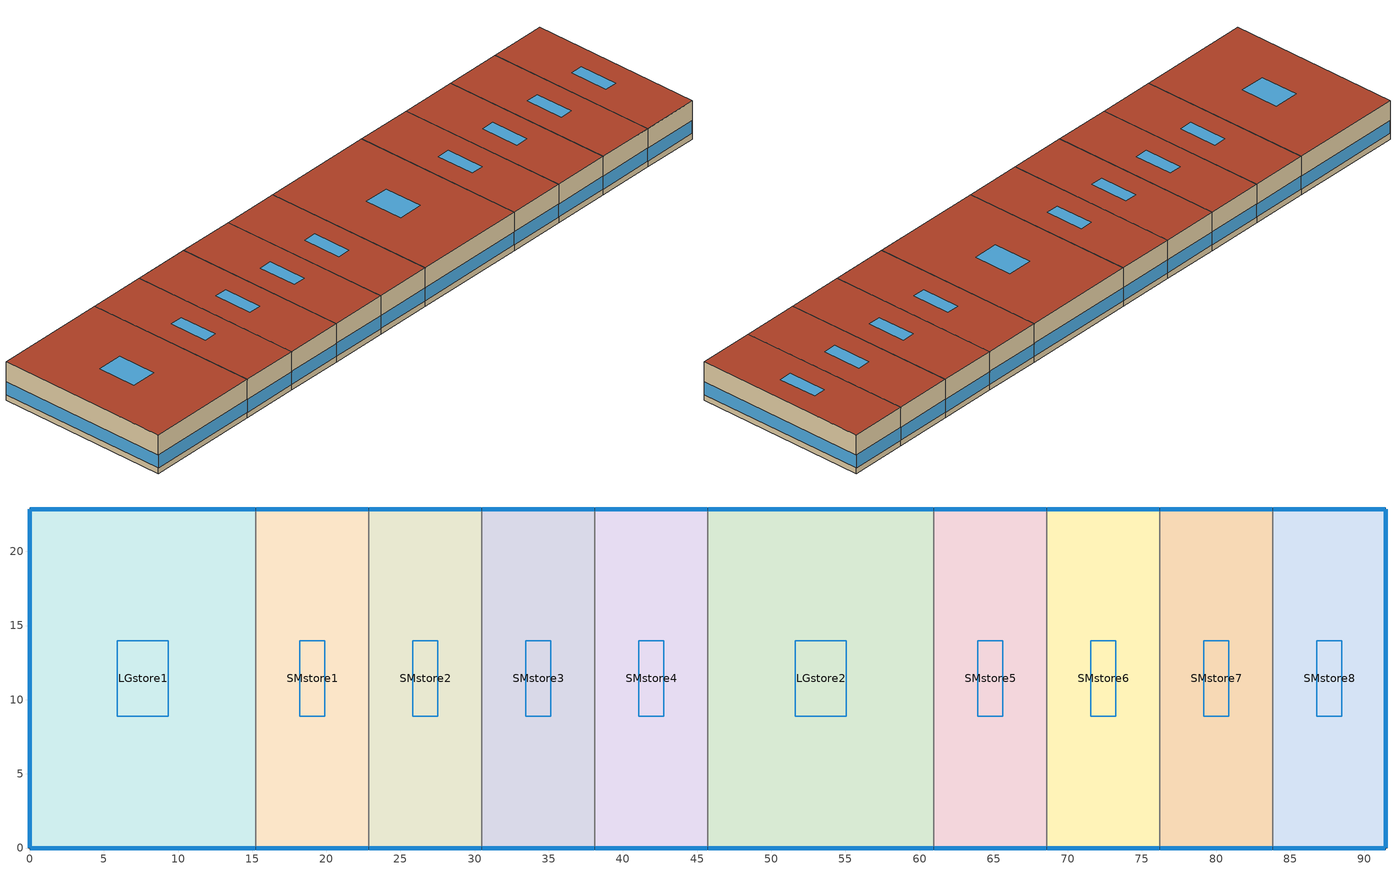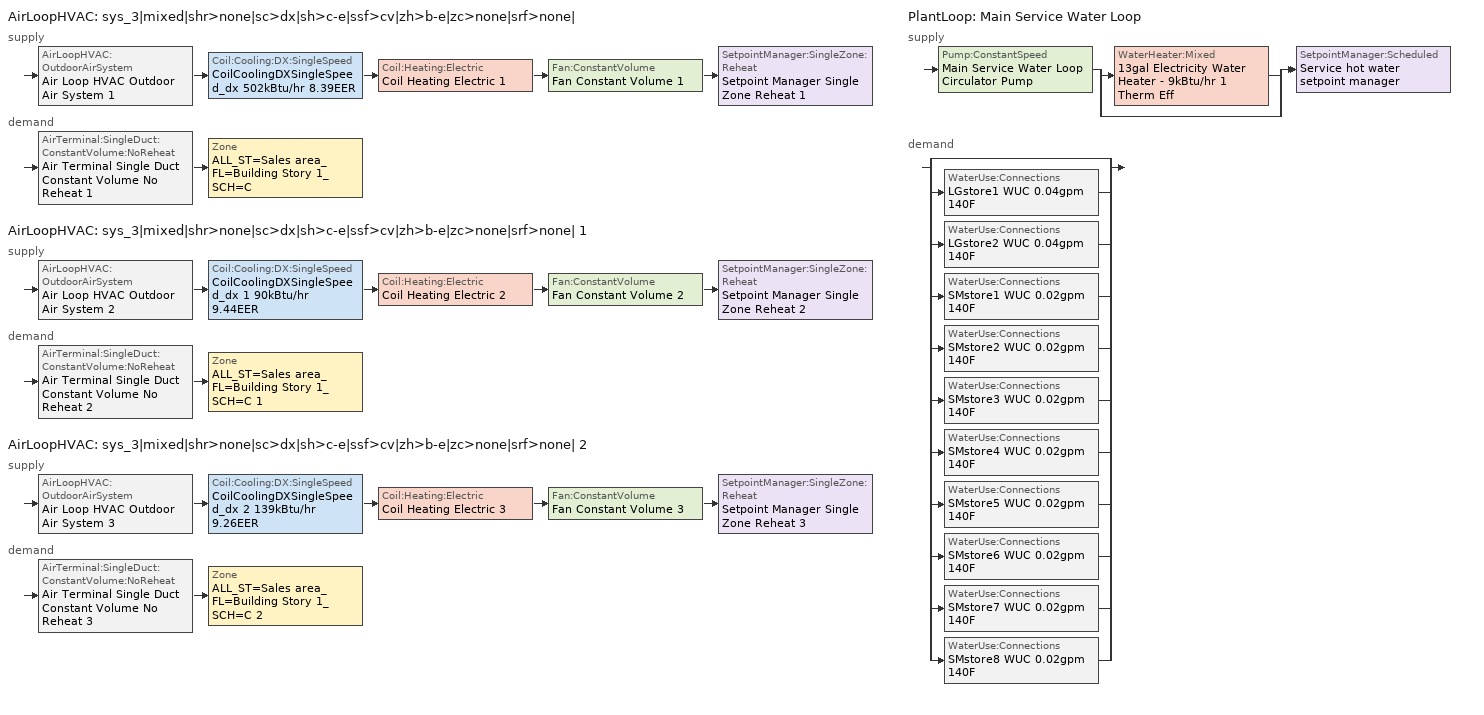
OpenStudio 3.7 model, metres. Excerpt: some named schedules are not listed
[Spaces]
SMstore2
 floor foundation (BTAP-Grnd-Floor-Mass:U-0.757_std): 30.48,22.86 30.48,0 22.86,0 22.86,22.86 z0
 wall outside: 22.86,0 30.48,0 / 30.48,22.86 22.86,22.86 z0:5.18
 wall to SMstore3: 30.48,0 30.48,22.86 z0:5.18
 wall to SMstore1: 22.86,22.86 22.86,0 z0:5.18
 window (BTAP-Ext-FixedWindow:U=0.220 SHGC=0.600): 22.89,0 30.45,0 / 30.45,22.86 22.89,22.86 z0.76:2.5
 roof outside: 30.48,0 30.48,22.86 22.86,22.86 22.86,0 z5.18
 skylight (BTAP-Ext-Skylights:U=0.220 SHGC=0.600): 27.52,8.87 27.52,13.99 25.82,13.99 25.82,8.87 z5.18
SMstore7
 floor foundation (BTAP-Grnd-Floor-Mass:U-0.757_std): 83.82,22.86 83.82,0 76.2,0 76.2,22.86 z0
 wall outside: 76.2,0 83.82,0 / 83.82,22.86 76.2,22.86 z0:5.18
 wall to SMstore6: 76.2,22.86 76.2,0 z0:5.18
 wall to SMstore8: 83.82,0 83.82,22.86 z0:5.18
 window (BTAP-Ext-FixedWindow:U=0.220 SHGC=0.600): 76.23,0 83.79,0 / 83.79,22.86 76.23,22.86 z0.76:2.5
 roof outside: 83.82,0 83.82,22.86 76.2,22.86 76.2,0 z5.18
 skylight (BTAP-Ext-Skylights:U=0.220 SHGC=0.600): 80.86,8.87 80.86,13.99 79.16,13.99 79.16,8.87 z5.18
SMstore3
 floor foundation (BTAP-Grnd-Floor-Mass:U-0.757_std): 38.1,22.86 38.1,0 30.48,0 30.48,22.86 z0
 wall outside: 30.48,0 38.1,0 / 38.1,22.86 30.48,22.86 z0:5.18
 wall to SMstore4: 38.1,0 38.1,22.86 z0:5.18
 window (BTAP-Ext-FixedWindow:U=0.220 SHGC=0.600): 30.51,0 38.07,0 / 38.07,22.86 30.51,22.86 z0.76:2.5
 roof outside: 38.1,0 38.1,22.86 30.48,22.86 30.48,0 z5.18
 skylight (BTAP-Ext-Skylights:U=0.220 SHGC=0.600): 35.14,8.87 35.14,13.99 33.44,13.99 33.44,8.87 z5.18
SMstore1
 floor foundation (BTAP-Grnd-Floor-Mass:U-0.757_std): 22.86,22.86 22.86,0 15.24,0 15.24,22.86 z0
 wall outside: 15.24,0 22.86,0 / 22.86,22.86 15.24,22.86 z0:5.18
 wall to LGstore1: 15.24,22.86 15.24,0 z0:5.18
 window (BTAP-Ext-FixedWindow:U=0.220 SHGC=0.600): 15.27,0 22.83,0 / 22.83,22.86 15.27,22.86 z0.76:2.5
 roof outside: 22.86,0 22.86,22.86 15.24,22.86 15.24,0 z5.18
 skylight (BTAP-Ext-Skylights:U=0.220 SHGC=0.600): 19.9,8.87 19.9,13.99 18.2,13.99 18.2,8.87 z5.18
LGstore2
 floor foundation (BTAP-Grnd-Floor-Mass:U-0.757_std): 60.96,22.86 60.96,0 45.72,0 45.72,22.86 z0
 wall outside: 45.72,0 60.96,0 / 60.96,22.86 45.72,22.86 z0:5.18
 wall to SMstore5: 60.96,0 60.96,22.86 z0:5.18
 wall to SMstore4: 45.72,22.86 45.72,0 z0:5.18
 window (BTAP-Ext-FixedWindow:U=0.220 SHGC=0.600): 45.75,0 60.93,0 / 60.93,22.86 45.75,22.86 z0.76:2.49
 roof outside: 60.96,0 60.96,22.86 45.72,22.86 45.72,0 z5.18
 skylight (BTAP-Ext-Skylights:U=0.220 SHGC=0.600): 55.04,8.87 55.04,13.99 51.64,13.99 51.64,8.87 z5.18
SMstore8
 floor foundation (BTAP-Grnd-Floor-Mass:U-0.757_std): 91.44,22.86 91.44,0 83.82,0 83.82,22.86 z0
 wall outside: 83.82,0 91.44,0 91.44,22.86 83.82,22.86 z0:5.18
 window (BTAP-Ext-FixedWindow:U=0.220 SHGC=0.600): 83.85,0 91.41,0 / 91.41,22.86 83.85,22.86 z0.76:2.5; 91.44,0.03 91.44,22.83 z0.76:2.49
 roof outside: 91.44,0 91.44,22.86 83.82,22.86 83.82,0 z5.18
 skylight (BTAP-Ext-Skylights:U=0.220 SHGC=0.600): 88.48,8.87 88.48,13.99 86.78,13.99 86.78,8.87 z5.18
SMstore5
 floor foundation (BTAP-Grnd-Floor-Mass:U-0.757_std): 68.58,22.86 68.58,0 60.96,0 60.96,22.86 z0
 wall outside: 60.96,0 68.58,0 / 68.58,22.86 60.96,22.86 z0:5.18
 wall to SMstore6: 68.58,0 68.58,22.86 z0:5.18
 window (BTAP-Ext-FixedWindow:U=0.220 SHGC=0.600): 60.99,0 68.55,0 / 68.55,22.86 60.99,22.86 z0.76:2.5
 roof outside: 68.58,0 68.58,22.86 60.96,22.86 60.96,0 z5.18
 skylight (BTAP-Ext-Skylights:U=0.220 SHGC=0.600): 65.62,8.87 65.62,13.99 63.92,13.99 63.92,8.87 z5.18
SMstore4
 floor foundation (BTAP-Grnd-Floor-Mass:U-0.757_std): 45.72,22.86 45.72,0 38.1,0 38.1,22.86 z0
 wall outside: 38.1,0 45.72,0 / 45.72,22.86 38.1,22.86 z0:5.18
 window (BTAP-Ext-FixedWindow:U=0.220 SHGC=0.600): 38.13,0 45.69,0 / 45.69,22.86 38.13,22.86 z0.76:2.5
 roof outside: 45.72,0 45.72,22.86 38.1,22.86 38.1,0 z5.18
 skylight (BTAP-Ext-Skylights:U=0.220 SHGC=0.600): 42.76,8.87 42.76,13.99 41.06,13.99 41.06,8.87 z5.18
SMstore6
 floor foundation (BTAP-Grnd-Floor-Mass:U-0.757_std): 76.2,22.86 76.2,0 68.58,0 68.58,22.86 z0
 wall outside: 68.58,0 76.2,0 / 76.2,22.86 68.58,22.86 z0:5.18
 window (BTAP-Ext-FixedWindow:U=0.220 SHGC=0.600): 68.61,0 76.17,0 / 76.17,22.86 68.61,22.86 z0.76:2.5
 roof outside: 76.2,0 76.2,22.86 68.58,22.86 68.58,0 z5.18
 skylight (BTAP-Ext-Skylights:U=0.220 SHGC=0.600): 73.24,8.87 73.24,13.99 71.54,13.99 71.54,8.87 z5.18
LGstore1
 floor foundation (BTAP-Grnd-Floor-Mass:U-0.757_std): 15.24,22.86 15.24,0 0,0 0,22.86 z0
 wall outside: 15.24,22.86 0,22.86 0,0 15.24,0 z0:5.18
 window (BTAP-Ext-FixedWindow:U=0.220 SHGC=0.600): 0.03,0 15.21,0 / 0,22.83 0,0.03 / 15.21,22.86 0.03,22.86 z0.76:2.49
 roof outside: 15.24,0 15.24,22.86 0,22.86 0,0 z5.18
 skylight (BTAP-Ext-Skylights:U=0.220 SHGC=0.600): 9.32,8.87 9.32,13.99 5.92,13.99 5.92,8.87 z5.18
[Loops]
AirLoopHVAC 'sys_3|mixed|shr>none|sc>dx|sh>c-e|ssf>cv|zh>b-e|zc>none|srf>none|'
 supply: AirLoopHVAC:OutdoorAirSystem 'Air Loop HVAC Outdoor Air System 1' > Coil:Cooling:DX:SingleSpeed 'CoilCoolingDXSingleSpeed_dx 502kBtu/hr 8.39EER' > Coil:Heating:Electric 'Coil Heating Electric 1' > Fan:ConstantVolume 'Fan Constant Volume 1' > SetpointManager:SingleZone:Reheat 'Setpoint Manager Single Zone Reheat 1'
 demand: AirTerminal:SingleDuct:ConstantVolume:NoReheat 'Air Terminal Single Duct Constant Volume No Reheat 1' > Zone 'ALL_ST=Sales area_FL=Building Story 1_SCH=C'
AirLoopHVAC 'sys_3|mixed|shr>none|sc>dx|sh>c-e|ssf>cv|zh>b-e|zc>none|srf>none| 1'
 supply: AirLoopHVAC:OutdoorAirSystem 'Air Loop HVAC Outdoor Air System 2' > Coil:Cooling:DX:SingleSpeed 'CoilCoolingDXSingleSpeed_dx 1 90kBtu/hr 9.44EER' > Coil:Heating:Electric 'Coil Heating Electric 2' > Fan:ConstantVolume 'Fan Constant Volume 2' > SetpointManager:SingleZone:Reheat 'Setpoint Manager Single Zone Reheat 2'
 demand: AirTerminal:SingleDuct:ConstantVolume:NoReheat 'Air Terminal Single Duct Constant Volume No Reheat 2' > Zone 'ALL_ST=Sales area_FL=Building Story 1_SCH=C 1'
AirLoopHVAC 'sys_3|mixed|shr>none|sc>dx|sh>c-e|ssf>cv|zh>b-e|zc>none|srf>none| 2'
 supply: AirLoopHVAC:OutdoorAirSystem 'Air Loop HVAC Outdoor Air System 3' > Coil:Cooling:DX:SingleSpeed 'CoilCoolingDXSingleSpeed_dx 2 139kBtu/hr 9.26EER' > Coil:Heating:Electric 'Coil Heating Electric 3' > Fan:ConstantVolume 'Fan Constant Volume 3' > SetpointManager:SingleZone:Reheat 'Setpoint Manager Single Zone Reheat 3'
 demand: AirTerminal:SingleDuct:ConstantVolume:NoReheat 'Air Terminal Single Duct Constant Volume No Reheat 3' > Zone 'ALL_ST=Sales area_FL=Building Story 1_SCH=C 2'
PlantLoop 'Main Service Water Loop'
 supply: Pump:ConstantSpeed 'Main Service Water Loop Circulator Pump' > split
  | WaterHeater:Mixed '13gal Electricity Water Heater - 9kBtu/hr 1 Therm Eff'
  | bypass
  join > SetpointManager:Scheduled 'Service hot water setpoint manager'
 demand: split
  | bypass
  | WaterUse:Connections 'LGstore1 WUC 0.04gpm 140F'
  | WaterUse:Connections 'LGstore2 WUC 0.04gpm 140F'
  | WaterUse:Connections 'SMstore1 WUC 0.02gpm 140F'
  | WaterUse:Connections 'SMstore2 WUC 0.02gpm 140F'
  | WaterUse:Connections 'SMstore3 WUC 0.02gpm 140F'
  | WaterUse:Connections 'SMstore4 WUC 0.02gpm 140F'
  | WaterUse:Connections 'SMstore5 WUC 0.02gpm 140F'
  | WaterUse:Connections 'SMstore6 WUC 0.02gpm 140F'
  | WaterUse:Connections 'SMstore7 WUC 0.02gpm 140F'
  | WaterUse:Connections 'SMstore8 WUC 0.02gpm 140F'
[ClimateZones]
Climate Zone Institution Name 1=ASHRAE; Climate Zone Document Name 1=ANSI/ASHRAE Standard 169; Climate Zone Document Year 1=2006; Climate Zone Value 1=7
[Building]
RetailStripmall: Default Construction Set=BTAP-Mass at hdd = 5000.0; Standards Number of Stories=1; Standards Number of Above Ground Stories=1; Standards Template=NECB2015; Standards Building Type=RetailStripmall
[Site]
Calgary Intl AP_AB_CAN: Latitude {deg}=51.11; Longitude {deg}=-114.02; Time Zone {hr}=-7; Elevation {m}=1084.1
[Site:WaterMainsTemperature]
Calculation Method=Correlation; Annual Average Outdoor Air Temperature {C}=4.69167; Maximum Difference In Monthly Average Outdoor Air Temperatures {deltaC}=24.6
[Site:GroundTemperature:BuildingSurface]
19.527, 19.502, 19.536, 19.598, 20.002, 21.64, 22.225, 22.375, 21.449, 20.121, 19.802, 19.633
[SizingPeriod:DesignDay] Barometric Pressure {Pa}=88961; Rain Indicator=No; Snow Indicator=No; Day of Month=21; Daylight Saving Time Indicator=No; Humidity Condition Type=Wetbulb; Dry-Bulb Temperature Range Modifier Type=DefaultMultipliers
Name | Maximum Dry-Bulb Temperature {C} | Daily Dry-Bulb Temperature Range {deltaC} | Wind Speed {m/s} | Wind Direction {deg} | Month | Day Type | Wetbulb or DewPoint at Maximum Dry-Bulb {C} | Solar Model Indicator | ASHRAE Clear Sky Optical Depth for Beam Irradiance | ASHRAE Clear Sky Optical Depth for Diffuse Irradiance | Sky Clearness
Calgary Intl AP Ann Clg .4% Condns DB=>MWB | 28.8 | 12.3 | 4.5 | 160 | 7 | SummerDesignDay | 16 | ASHRAETau | 0.34 | 2.419
Calgary Intl AP Ann Clg .4% Condns WB=>MDB | 25.5 | 12.3 | 4.5 | 160 | 7 | SummerDesignDay | 17.8 | ASHRAETau | 0.34 | 2.419
Calgary Intl AP Ann Htg 99.6% Condns DB | -27.7 | 0 | 2.7 | 200 | 1 | WinterDesignDay | -27.7 | ASHRAEClearSky |  |  | 0
[Site:GroundTemperature:Shallow]
-1.6, -5.4, -6.4, -5.5, -0.4, 5.3, 10.8, 14.7, 15.8, 14, 9.5, 4
[Site:GroundTemperature:Deep]
4, 1.3, -0.4, -0.9, 0.1, 2.3, 5.2, 8, 9.9, 10.3, 9.2, 7
[Site:GroundTemperature:FCfactorMethod]
January Ground Temperature {C}=5.5; February Ground Temperature {C}=-2; March Ground Temperature {C}=-7.6; April Ground Temperature {C}=-6.3; May Ground Temperature {C}=-6.6; June Ground Temperature {C}=-0.3; July Ground Temperature {C}=4.9; August Ground Temperature {C}=10.2; September Ground Temperature {C}=13.8; October Ground Temperature {C}=17; November Ground Temperature {C}=16.6; December Ground Temperature {C}=11.1
[Material:NoMass] Roughness=Smooth; Thermal Absorptance=0.9; Solar Absorptance=0.7
Name | Thermal Resistance {m2-K/W} | Visible Absorptance
Typical Carpet Pad; Typical Carpet Pad 1 | 0.21648 | 0.8
Typical Insulation 1 | 5.91238 | 0.7
Typical Insulation 2 | 4.49096 | 0.7
Typical Insulation 3 | 6.17282 | 0.7
Typical Carpet Pad 2 | 1.25503 | 0.8
Typical Carpet Pad 3; Typical Carpet Pad 4 | 3.45515 | 0.8
Typical Insulation 4 | 0.454528 | 0.7
Typical Insulation 5 | 0.454545 | 0.7
[Material]
Name | Roughness | Thickness {m} | Conductivity {W/m-K} | Density {kg/m3} | Specific Heat {J/kg-K} | Thermal Absorptance | Solar Absorptance | Visible Absorptance
G05 25mm wood | MediumSmooth | 0.0254 | 0.15 | 608 | 1630 | 0.9 | 0.5 | 0.5
100mm Normalweight concrete floor 1 | MediumSmooth | 0.1016 | 2.31 | 2322 | 832
G01 13mm gypsum board 1 | Smooth | 0.0127 | 0.16 | 800 | 1090 | 0.9 | 0.7 | 0.5
4 in. Normalweight Concrete Floor 1 | MediumRough | 0.1016 | 2.31 | 2322 | 832 | 0.9 | 0.7 | 0.7
1IN Stucco 1 | Smooth | 0.0253 | 0.6918 | 1858 | 837 | 0.9 | 0.7 | 0.92
8IN CONCRETE HW RefBldg 1 | Rough | 0.2032 | 1.311 | 2240 | 836.8 | 0.9 | 0.7 | 0.7
1/2IN Gypsum 1 | Smooth | 0.0127 | 0.16 | 784.9 | 830 | 0.9 | 0.4 | 0.4
Metal Roof Surface 1; F08 Metal surface 1 | Smooth | 0.0008 | 45.28 | 7824 | 500 | 0.9 | 0.7 | 0.7
6 in. Normalweight Concrete Floor 1; 6 in. Normalweight Concrete Floor 2; 6 in. Normalweight Concrete Floor 3 | MediumRough | 0.1524 | 2.31 | 2322 | 832 | 0.9 | 0.7 | 0.7
Expanded Polystyrene | MediumSmooth | 0.0363959 | 0.029 | 29 | 1210
[Construction]
BTAP-Int-Partition; BTAP-Int-Door: G05 25mm wood
BTAP-Int-Floor: 100mm Normalweight concrete floor 1, Typical Carpet Pad
BTAP-Int-Wall: G01 13mm gypsum board 1, G01 13mm gypsum board 1
BTAP-Int-Ceiling: Typical Carpet Pad, 100mm Normalweight concrete floor 1
BTAP-Int-Window: SimpleGlazing
BTAP-Ext-Floor-Mass:U-0.162: Typical Insulation 1, 4 in. Normalweight Concrete Floor 1, Typical Carpet Pad 1
BTAP-Ext-Wall-Mass:U-0.21: 1IN Stucco 1, 8IN CONCRETE HW RefBldg 1, Typical Insulation 2, 1/2IN Gypsum 1
BTAP-Ext-Roof-Metal:U-0.162: Metal Roof Surface 1, Typical Insulation 3
BTAP-Grnd-Floor-Mass:U-0.757: 6 in. Normalweight Concrete Floor 1, Typical Carpet Pad 2
BTAP-Grnd-Wall-Mass:U-0.284: 6 in. Normalweight Concrete Floor 2, Typical Carpet Pad 3
BTAP-Grnd-Roof-Mass:U-0.284: 6 in. Normalweight Concrete Floor 3, Typical Carpet Pad 4
BTAP-Ext-FixedWindow:U=0.220 SHGC=0.600; BTAP-Ext-GlassDoors:U=0.220 SHGC=0.600; BTAP-Ext-Skylights:U=0.220 SHGC=0.600; BTAP-Ext-DaylightDomes:U=0.220 SHGC=0.600; BTAP-Ext-DaylightDiffuser:U=0.220 SHGC=0.600: SimpleGlazing:U=0.220 SHGC=0.600
BTAP-Ext-Door:U-2.2: F08 Metal surface 1, Typical Insulation 4
BTAP-Ext-OverHeadDoor:U-2.2: Typical Insulation 5
BTAP-Grnd-Floor-Mass:U-0.757_std: 6 in. Normalweight Concrete Floor 1, Expanded Polystyrene
[DefaultConstructionSet]
BTAP-Mass at hdd = 5000.0: Default Exterior Surface Constructions=BTAP-Mass at hdd = 5000.0; Default Interior Surface Constructions=Default Surface Constructions 2; Default Ground Contact Surface Constructions=BTAP-Mass at hdd = 5000.0 1; Default Exterior SubSurface Constructions=BTAP-Mass at hdd = 5000.0; Default Interior SubSurface Constructions=Default Sub Surface Constructions 2; Interior Partition Construction=BTAP-Int-Partition
[DefaultSurfaceConstructions]
Name | Floor Construction | Wall Construction | Roof Ceiling Construction
Default Surface Constructions 2 | BTAP-Int-Floor | BTAP-Int-Wall | BTAP-Int-Ceiling
BTAP-Mass at hdd = 5000.0 | BTAP-Ext-Floor-Mass:U-0.162 | BTAP-Ext-Wall-Mass:U-0.21 | BTAP-Ext-Roof-Metal:U-0.162
BTAP-Mass at hdd = 5000.0 1 | BTAP-Grnd-Floor-Mass:U-0.757 | BTAP-Grnd-Wall-Mass:U-0.284 | BTAP-Grnd-Roof-Mass:U-0.284
[DefaultSubSurfaceConstructions]
Name | Fixed Window Construction | Operable Window Construction | Door Construction | Glass Door Construction | Overhead Door Construction | Skylight Construction | Tubular Daylight Dome Construction | Tubular Daylight Diffuser Construction
Default Sub Surface Constructions 2 | BTAP-Int-Window | BTAP-Int-Window | BTAP-Int-Door
BTAP-Mass at hdd = 5000.0 | BTAP-Ext-FixedWindow:U=0.220 SHGC=0.600 | BTAP-Ext-FixedWindow:U=0.220 SHGC=0.600 | BTAP-Ext-Door:U-2.2 | BTAP-Ext-GlassDoors:U=0.220 SHGC=0.600 | BTAP-Ext-OverHeadDoor:U-2.2 | BTAP-Ext-Skylights:U=0.220 SHGC=0.600 | BTAP-Ext-DaylightDomes:U=0.220 SHGC=0.600 | BTAP-Ext-DaylightDiffuser:U=0.220 SHGC=0.600
[WindowMaterial:SimpleGlazingSystem] U-Factor {W/m2-K}=2.2; Solar Heat Gain Coefficient=0.6; Visible Transmittance=0.21
SimpleGlazing; SimpleGlazing:U=0.220 SHGC=0.600
[Space] Space Type=Space Function Sales area; Building Story=Building Story 1; Part of Total Floor Area=Yes; Volume {m3}=Autocalculate
Name | Thermal Zone
SMstore2; SMstore7; SMstore3; SMstore1; LGstore2; SMstore5; SMstore4; SMstore6 | ALL_ST=Sales area_FL=Building Story 1_SCH=C
LGstore1 | ALL_ST=Sales area_FL=Building Story 1_SCH=C 2
SMstore8 | ALL_ST=Sales area_FL=Building Story 1_SCH=C 1
[BuildingStory]
Building Story 1: Nominal Z Coordinate {m}=0
[SpaceType]
Space Function Sales area: Default Schedule Set=Space Function Sales area Schedule Set; Design Specification Outdoor Air Object=Space Function Sales area Ventilation; Standards Building Type=Space Function; Standards Space Type=Sales area
[People:Definition]
Space Function Sales area People Definition: Number of People Calculation Method=People/Area; People per Space Floor Area {person/m2}=0.0333454; Fraction Radiant=0.3
[People]
Space Function Sales area People: People Definition=Space Function Sales area People Definition; Space or SpaceType=Space Function Sales area; Work Efficiency Schedule=Work Efficiency Schedule; Clothing Insulation Schedule=Clothing Schedule; Air Velocity Schedule=Air Velocity Schedule; Multiplier=1
[Lights:Definition]
Space Function Sales area Lights Definition: Design Level Calculation Method=Watts/Area; Watts per Space Floor Area {W/m2}=15.5056; Fraction Radiant=0.5; Fraction Visible=0.2
[Lights]
Space Function Sales area Lights: Lights Definition=Space Function Sales area Lights Definition; Space or SpaceType=Space Function Sales area; Fraction Replaceable=1
[ElectricEquipment:Definition]
Space Function Sales area Elec Equip Definition: Design Level Calculation Method=Watts/Area; Watts per Space Floor Area {W/m2}=2.50091; Fraction Radiant=0.5
[ElectricEquipment]
Space Function Sales area Elec Equip: Electric Equipment Definition=Space Function Sales area Elec Equip Definition; Space or SpaceType=Space Function Sales area
[DesignSpecification:OutdoorAir]
Space Function Sales area Ventilation: Outdoor Air Method=Sum; Outdoor Air Flow per Floor Area {m3/s-m2}=0.001524
[DefaultScheduleSet]
Space Function Sales area Schedule Set: Number of People Schedule=NECB-C-Occupancy; People Activity Level Schedule=NECB-Activity; Lighting Schedule=NECB-C-Occupancy-NECB-C-Lighting-0.0-0.0-0.67-Light Ruleset; Electric Equipment Schedule=NECB-C-Electric-Equipment; Infiltration Schedule=Always On
[ThermostatSetpoint:DualSetpoint] Heating Setpoint Temperature Schedule=NECB-C-Thermostat Setpoint-Heating; Cooling Setpoint Temperature Schedule=NECB-C-Thermostat Setpoint-Cooling
Space Function Sales area Thermostat 21; Space Function Sales area Thermostat 22; Space Function Sales area Thermostat 23
[SpaceInfiltration:DesignFlowRate] Schedule=Always On Discrete; Design Flow Rate Calculation Method=Flow/ExteriorArea; Flow per Exterior Surface Area {m3/s-m2}=0.00025; Constant Term Coefficient=0; Temperature Term Coefficient=0; Velocity Term Coefficient=0.224; Velocity Squared Term Coefficient=0
Name | Space or SpaceType
LGstore1 Infiltration | LGstore1
LGstore2 Infiltration | LGstore2
SMstore1 Infiltration | SMstore1
SMstore2 Infiltration | SMstore2
SMstore3 Infiltration | SMstore3
SMstore4 Infiltration | SMstore4
SMstore5 Infiltration | SMstore5
SMstore6 Infiltration | SMstore6
SMstore7 Infiltration | SMstore7
SMstore8 Infiltration | SMstore8
[ThermalZone] Use Ideal Air Loads=No
Name | Thermostat
ALL_ST=Sales area_FL=Building Story 1_SCH=C | Space Function Sales area Thermostat 21
ALL_ST=Sales area_FL=Building Story 1_SCH=C 1 | Space Function Sales area Thermostat 22
ALL_ST=Sales area_FL=Building Story 1_SCH=C 2 | Space Function Sales area Thermostat 23
[Sizing:Zone] Zone Cooling Design Supply Air Temperature Input Method=TemperatureDifference; Zone Cooling Design Supply Air Temperature {C}=14; Zone Cooling Design Supply Air Temperature Difference {deltaC}=11; Zone Heating Design Supply Air Temperature Input Method=TemperatureDifference; Zone Heating Design Supply Air Temperature {C}=40; Zone Heating Design Supply Air Temperature Difference {deltaC}=21; Zone Cooling Design Supply Air Humidity Ratio {kg-H2O/kg-air}=0.0085; Zone Heating Design Supply Air Humidity Ratio {kg-H2O/kg-air}=0.008; Zone Heating Sizing Factor=1.3; Zone Cooling Sizing Factor=1.1; Cooling Design Air Flow Method=DesignDay; Heating Design Air Flow Method=DesignDay; Account for Dedicated Outdoor Air System=No; Dedicated Outdoor Air System Control Strategy=NeutralSupplyAir; Dedicated Outdoor Air Low Setpoint Temperature for Design {C}=autosize; Dedicated Outdoor Air High Setpoint Temperature for Design {C}=autosize; Zone Load Sizing Method=Sensible Load Only No Latent Load; Zone Latent Cooling Design Supply Air Humidity Ratio Input Method=HumidityRatioDifference; Zone Cooling Design Supply Air Humidity Ratio Difference {kgWater/kgDryAir}=0.005; Zone Latent Heating Design Supply Air Humidity Ratio Input Method=HumidityRatioDifference; Zone Humidification Design Supply Air Humidity Ratio Difference {kgWater/kgDryAir}=0.005
ALL_ST=Sales area_FL=Building Story 1_SCH=C; ALL_ST=Sales area_FL=Building Story 1_SCH=C 1; ALL_ST=Sales area_FL=Building Story 1_SCH=C 2
[Zone equipment]
ALL_ST=Sales area_FL=Building Story 1_SCH=C: Zone HVAC Baseboard Convective Electric 1, Air Terminal Single Duct Constant Volume No Reheat 1
ALL_ST=Sales area_FL=Building Story 1_SCH=C 1: Zone HVAC Baseboard Convective Electric 2, Air Terminal Single Duct Constant Volume No Reheat 2
ALL_ST=Sales area_FL=Building Story 1_SCH=C 2: Zone HVAC Baseboard Convective Electric 3, Air Terminal Single Duct Constant Volume No Reheat 3
[Foundation:Kiva] Wall Height Above Grade {m}=0; Wall Depth Below Slab {m}=0
Bldg Kiva Foundation; SMstore1_Floor Kiva Foundation; SMstore2_Floor Kiva Foundation; SMstore3_Floor Kiva Foundation; SMstore4_Floor Kiva Foundation; SMstore5_Floor Kiva Foundation; SMstore6_Floor Kiva Foundation; SMstore7_Floor Kiva Foundation
[SurfaceProperty:ExposedFoundationPerimeter] Exposed Perimeter Calculation Method=TotalExposedPerimeter
Name | Total Exposed Perimeter {m}
LGstore2_Floor | 30.48
SMstore1_Floor; SMstore2_Floor; SMstore3_Floor; SMstore4_Floor; SMstore5_Floor; SMstore6_Floor; SMstore7_Floor | 15.24
SMstore8_Floor | 38.1
LGstore1_Floor | 53.34
[Foundation:Kiva:Settings]

[AirLoopHVAC] Design Supply Air Flow Rate {m3/s}=autosize; Design Return Air Flow Fraction of Supply Air Flow=1
Name | Availability Schedule
sys_3|mixed|shr>none|sc>dx|sh>c-e|ssf>cv|zh>b-e|zc>none|srf>none| | sys_3|mixed|shr>none|sc>dx|sh>c-e|ssf>cv|zh>b-e|zc>none|srf>none| Occ Sch
sys_3|mixed|shr>none|sc>dx|sh>c-e|ssf>cv|zh>b-e|zc>none|srf>none| 1 | sys_3|mixed|shr>none|sc>dx|sh>c-e|ssf>cv|zh>b-e|zc>none|srf>none| 1 Occ Sch
sys_3|mixed|shr>none|sc>dx|sh>c-e|ssf>cv|zh>b-e|zc>none|srf>none| 2 | sys_3|mixed|shr>none|sc>dx|sh>c-e|ssf>cv|zh>b-e|zc>none|srf>none| 2 Occ Sch
[Sizing:System] Type of Load to Size On=Sensible; Design Outdoor Air Flow Rate {m3/s}=Autosize; Central Heating Maximum System Air Flow Ratio=1; Preheat Design Temperature {C}=7; Preheat Design Humidity Ratio {kg-H2O/kg-Air}=0.008; Precool Design Temperature {C}=13; Precool Design Humidity Ratio {kg-H2O/kg-Air}=0.008; Central Cooling Design Supply Air Temperature {C}=13; Central Heating Design Supply Air Temperature {C}=43; Sizing Option=NonCoincident; 100% Outdoor Air in Cooling=No; 100% Outdoor Air in Heating=No; Central Cooling Design Supply Air Humidity Ratio {kg-H2O/kg-Air}=0.0085; Central Heating Design Supply Air Humidity Ratio {kg-H2O/kg-Air}=0.008; Cooling Design Air Flow Method=DesignDay; Cooling Design Air Flow Rate {m3/s}=0; Heating Design Air Flow Method=DesignDay; Heating Design Air Flow Rate {m3/s}=0; System Outdoor Air Method=ZoneSum; Zone Maximum Outdoor Air Fraction=1; Cooling Supply Air Flow Rate Per Floor Area {m3/s-m2}=0.00996765; Cooling Fraction of Autosized Cooling Supply Air Flow Rate=1; Cooling Supply Air Flow Rate Per Unit Cooling Capacity {m3/s-W}=3.94755e-05; Heating Supply Air Flow Rate Per Floor Area {m3/s-m2}=0.00996765; Heating Fraction of Autosized Heating Supply Air Flow Rate=1; Heating Fraction of Autosized Cooling Supply Air Flow Rate=1; Heating Supply Air Flow Rate Per Unit Heating Capacity {m3/s-W}=3.15882e-05; Cooling Design Capacity Method=CoolingDesignCapacity; Cooling Design Capacity {W}=autosize; Cooling Design Capacity Per Floor Area {W/m2}=234.7; Fraction of Autosized Cooling Design Capacity=1; Heating Design Capacity Method=HeatingDesignCapacity; Heating Design Capacity {W}=autosize; Heating Design Capacity Per Floor Area {W/m2}=157; Fraction of Autosized Heating Design Capacity=1; Central Cooling Capacity Control Method=OnOff; Occupant Diversity=autosize
sys_3|mixed|shr>none|sc>dx|sh>c-e|ssf>cv|zh>b-e|zc>none|srf>none|; sys_3|mixed|shr>none|sc>dx|sh>c-e|ssf>cv|zh>b-e|zc>none|srf>none| 1; sys_3|mixed|shr>none|sc>dx|sh>c-e|ssf>cv|zh>b-e|zc>none|srf>none| 2
[Fan:ConstantVolume] Availability Schedule=Always On Discrete; Fan Total Efficiency=0.39975; Pressure Rise {Pa}=640; Maximum Flow Rate {m3/s}=AutoSize; Motor Efficiency=0.615
Fan Constant Volume 1; Fan Constant Volume 2; Fan Constant Volume 3
[Coil:Cooling:DX:SingleSpeed] Availability Schedule=Always On Discrete; Rated Total Cooling Capacity {W}=autosize; Rated Sensible Heat Ratio=autosize; Rated Air Flow Rate {m3/s}=autosize; Rated Evaporator Fan Power Per Volume Flow Rate 2017 {W/(m3/s)}=773.3; Rated Evaporator Fan Power Per Volume Flow Rate 2023 {W/(m3/s)}=934.4; Total Cooling Capacity Function of Temperature Curve=DXCOOL-NECB2011-REF-CAPFT; Total Cooling Capacity Function of Flow Fraction Curve=DXCOOL-NECB2011-REF-CAPFFLOW; Energy Input Ratio Function of Temperature Curve=DXCOOL-NECB2011-REF-COOLEIRFT; Energy Input Ratio Function of Flow Fraction Curve=DXCOOL-NECB2011-REF-COOLEIRFFLOW; Part Load Fraction Correlation Curve=DXCOOL-NECB2011-REF-COOLPLFFPLR; Minimum Outdoor Dry-Bulb Temperature for Compressor Operation {C}=-25; Nominal Time for Condensate Removal to Begin {s}=0; Ratio of Initial Moisture Evaporation Rate and Steady State Latent Capacity=0; Maximum Cycling Rate {cycles/hr}=0; Latent Capacity Time Constant {s}=0; Condenser Type=AirCooled; Evaporative Condenser Effectiveness=0.9; Evaporative Condenser Air Flow Rate {m3/s}=autosize; Evaporative Condenser Pump Rated Power Consumption {W}=autosize; Crankcase Heater Capacity {W}=0; Maximum Outdoor Dry-Bulb Temperature for Crankcase Heater Operation {C}=10; Basin Heater Capacity {W/K}=0; Basin Heater Setpoint Temperature {C}=2
Name | Rated COP {W/W}
CoilCoolingDXSingleSpeed_dx 502kBtu/hr 8.39EER | 2.93053
CoilCoolingDXSingleSpeed_dx 1 90kBtu/hr 9.44EER | 3.28022
CoilCoolingDXSingleSpeed_dx 2 139kBtu/hr 9.26EER | 3.22027
[Coil:Heating:Electric] Availability Schedule=Always On Discrete
Coil Heating Electric 1; Coil Heating Electric 2; Coil Heating Electric 3
[Controller:OutdoorAir] Minimum Outdoor Air Flow Rate {m3/s}=autosize; Maximum Outdoor Air Flow Rate {m3/s}=Autosize; Economizer Control Type=DifferentialEnthalpy; Economizer Control Action Type=ModulateFlow; Lockout Type=NoLockout; Minimum Limit Type=FixedMinimum; High Humidity Control=No; Heat Recovery Bypass Control Type=BypassWhenWithinEconomizerLimits; Economizer Operation Staging=InterlockedWithMechanicalCooling
Name | Minimum Outdoor Air Schedule | Controller Mechanical Ventilation
Controller Outdoor Air 1 | sys_3|mixed|shr>none|sc>dx|sh>c-e|ssf>cv|zh>b-e|zc>none|srf>none| Occ Sch | Controller Mechanical Ventilation 1
Controller Outdoor Air 2 | sys_3|mixed|shr>none|sc>dx|sh>c-e|ssf>cv|zh>b-e|zc>none|srf>none| 1 Occ Sch | Controller Mechanical Ventilation 2
Controller Outdoor Air 3 | sys_3|mixed|shr>none|sc>dx|sh>c-e|ssf>cv|zh>b-e|zc>none|srf>none| 2 Occ Sch | Controller Mechanical Ventilation 3
[Controller:MechanicalVentilation] Availability Schedule=Always On Discrete; System Outdoor Air Method=ZoneSum
Controller Mechanical Ventilation 1; Controller Mechanical Ventilation 2; Controller Mechanical Ventilation 3
[AirLoopHVAC:OutdoorAirSystem]
Name | Controller
Air Loop HVAC Outdoor Air System 1 | Controller Outdoor Air 1
Air Loop HVAC Outdoor Air System 2 | Controller Outdoor Air 2
Air Loop HVAC Outdoor Air System 3 | Controller Outdoor Air 3
[SetpointManager:SingleZone:Reheat] Minimum Supply Air Temperature {C}=13; Maximum Supply Air Temperature {C}=43
Name | Control Zone | Setpoint Node or NodeList
Setpoint Manager Single Zone Reheat 1 | ALL_ST=Sales area_FL=Building Story 1_SCH=C | sys_3|mixed|shr>none|sc>dx|sh>c-e|ssf>cv|zh>b-e|zc>none|srf>none| Supply Outlet Node
Setpoint Manager Single Zone Reheat 2 | ALL_ST=Sales area_FL=Building Story 1_SCH=C 1 | sys_3|mixed|shr>none|sc>dx|sh>c-e|ssf>cv|zh>b-e|zc>none|srf>none| 1 Supply Outlet Node
Setpoint Manager Single Zone Reheat 3 | ALL_ST=Sales area_FL=Building Story 1_SCH=C 2 | sys_3|mixed|shr>none|sc>dx|sh>c-e|ssf>cv|zh>b-e|zc>none|srf>none| 2 Supply Outlet Node
[ZoneHVAC:Baseboard:Convective:Electric] Availability Schedule=Always On Discrete; Nominal Capacity {W}=autosize; Efficiency=1
Zone HVAC Baseboard Convective Electric 1; Zone HVAC Baseboard Convective Electric 2; Zone HVAC Baseboard Convective Electric 3
[AirTerminal:SingleDuct:ConstantVolume:NoReheat] Availability Schedule=Always On Discrete; Maximum Air Flow Rate {m3/s}=AutoSize
Air Terminal Single Duct Constant Volume No Reheat 1; Air Terminal Single Duct Constant Volume No Reheat 2; Air Terminal Single Duct Constant Volume No Reheat 3
[PlantLoop]
Main Service Water Loop: Glycol Concentration=0; Maximum Loop Temperature {C}=60; Minimum Loop Temperature {C}=10; Plant Loop Volume {m3}=Autocalculate; Load Distribution Scheme=Optimal
[Sizing:Plant]
Main Service Water Loop: Loop Type=Heating; Design Loop Exit Temperature {C}=60; Loop Design Temperature Difference {deltaC}=5; Sizing Option=NonCoincident; Zone Timesteps in Averaging Window=1; Coincident Sizing Factor Mode=None
[SetpointManager:Scheduled]
Service hot water setpoint manager: Control Variable=Temperature; Schedule=Service Water Loop Temp - 140F; Setpoint Node or NodeList=Main Service Water Loop Supply Outlet Node
[Pump:ConstantSpeed]
Main Service Water Loop Circulator Pump: Rated Flow Rate {m3/s}=autosize; Rated Pump Head {Pa}=2.21345e+06; Rated Power Consumption {W}=autosize; Motor Efficiency=0.7; Fraction of Motor Inefficiencies to Fluid Stream=0; Pump Control Type=Intermittent; Design Power Sizing Method=PowerPerFlowPerPressure; Design Electric Power per Unit Flow Rate {W/(m3/s)}=348701.1; Design Shaft Power per Unit Flow Rate per Unit Head {W-s/m3-Pa}=1.28205
[WaterHeater:Mixed]
13gal Electricity Water Heater - 9kBtu/hr 1 Therm Eff: Tank Volume {m3}=0.0506259; Setpoint Temperature Schedule=Service Water Loop Temp - 140F; Deadband Temperature Difference {deltaC}=2; Maximum Temperature Limit {C}=60; Heater Control Type=Cycle; Heater Maximum Capacity {W}=2645.2; Heater Fuel Type=Electricity; Heater Thermal Efficiency=1; Off Cycle Parasitic Fuel Consumption Rate {W}=13.2577; Off Cycle Parasitic Fuel Type=Electricity; Off Cycle Parasitic Heat Fraction to Tank=0.8; On Cycle Parasitic Fuel Consumption Rate {W}=13.2577; On Cycle Parasitic Fuel Type=Electricity; On Cycle Parasitic Heat Fraction to Tank=0; Ambient Temperature Indicator=Schedule; Ambient Temperature Schedule=Water Heater Ambient Temp Schedule 71.6F; Off Cycle Loss Coefficient to Ambient Temperature {W/K}=1.28893; On Cycle Loss Coefficient to Ambient Temperature {W/K}=1.28893; Use Side Effectiveness=1; Source Side Effectiveness=1; Use Side Design Flow Rate {m3/s}=autosize; Source Side Design Flow Rate {m3/s}=autosize; Indirect Water Heating Recovery Time {hr}=1.5; Source Side Flow Control Mode=IndirectHeatPrimarySetpoint
[WaterHeater:Sizing]
13gal Electricity Water Heater - 9kBtu/hr 1 Therm Eff: Design Mode=PeakDraw; Time Storage Can Meet Peak Draw {hr}=0.538503; Time for Tank Recovery {hr}=0; Nominal Tank Volume for Autosizing Plant Connections {m3}=1
[WaterUse:Equipment:Definition] Target Temperature Schedule=Mixed Water At Faucet Temp - 140F; Sensible Fraction Schedule=Fraction Sensible - 0.2; Latent Fraction Schedule=Fraction Latent - 0.05
Name | Peak Flow Rate {m3/s}
Lgstore1 0.04gpm 140F; Lgstore2 0.04gpm 140F | 2.46715e-06
Smstore1 0.02gpm 140F; Smstore2 0.02gpm 140F; Smstore3 0.02gpm 140F; Smstore4 0.02gpm 140F; Smstore5 0.02gpm 140F; Smstore6 0.02gpm 140F; Smstore7 0.02gpm 140F; Smstore8 0.02gpm 140F | 1.23358e-06
[WaterUse:Equipment] Flow Rate Fraction Schedule=NECB-C-Service Water Heating
Name | Water Use Equipment Definition | Space
LGstore1 Service Water Use 0.04gpm 140F | Lgstore1 0.04gpm 140F | LGstore1
LGstore2 Service Water Use 0.04gpm 140F | Lgstore2 0.04gpm 140F | LGstore2
SMstore1 Service Water Use 0.02gpm 140F | Smstore1 0.02gpm 140F | SMstore1
SMstore2 Service Water Use 0.02gpm 140F | Smstore2 0.02gpm 140F | SMstore2
SMstore3 Service Water Use 0.02gpm 140F | Smstore3 0.02gpm 140F | SMstore3
SMstore4 Service Water Use 0.02gpm 140F | Smstore4 0.02gpm 140F | SMstore4
SMstore5 Service Water Use 0.02gpm 140F | Smstore5 0.02gpm 140F | SMstore5
SMstore6 Service Water Use 0.02gpm 140F | Smstore6 0.02gpm 140F | SMstore6
SMstore7 Service Water Use 0.02gpm 140F | Smstore7 0.02gpm 140F | SMstore7
SMstore8 Service Water Use 0.02gpm 140F | Smstore8 0.02gpm 140F | SMstore8
[WaterUse:Connections] Drain Water Heat Exchanger Type=None; Drain Water Heat Exchanger Destination=Plant
Name | Water Use Equipment Name 1
LGstore1 WUC 0.04gpm 140F | LGstore1 Service Water Use 0.04gpm 140F
LGstore2 WUC 0.04gpm 140F | LGstore2 Service Water Use 0.04gpm 140F
SMstore1 WUC 0.02gpm 140F | SMstore1 Service Water Use 0.02gpm 140F
SMstore2 WUC 0.02gpm 140F | SMstore2 Service Water Use 0.02gpm 140F
SMstore3 WUC 0.02gpm 140F | SMstore3 Service Water Use 0.02gpm 140F
SMstore4 WUC 0.02gpm 140F | SMstore4 Service Water Use 0.02gpm 140F
SMstore5 WUC 0.02gpm 140F | SMstore5 Service Water Use 0.02gpm 140F
SMstore6 WUC 0.02gpm 140F | SMstore6 Service Water Use 0.02gpm 140F
SMstore7 WUC 0.02gpm 140F | SMstore7 Service Water Use 0.02gpm 140F
SMstore8 WUC 0.02gpm 140F | SMstore8 Service Water Use 0.02gpm 140F
[AvailabilityManager:NightCycle] Applicability Schedule=Always On Discrete; Control Type=CycleOnAny; Thermostat Tolerance {deltaC}=1; Cycling Run Time {s}=3600
Availability Manager Night Cycle 1; Availability Manager Night Cycle 2; Availability Manager Night Cycle 3
[EnergyManagementSystem:Sensor]
OAT: Output Variable or Output Meter Index Key=Environment; Output Variable or Output Meter=Site Outdoor Air Drybulb Temperature
[EnergyManagementSystem:Actuator] Actuated Component Type=Schedule:Year; Actuated Component Control Type=Schedule Value
Name | Actuated Component
ems_sys_3_mixed_shr_none_sc_dx_sh_c_e_ssf_cv_zh_b_e_zc_none_srf_none__HtgSch0 | NECB-C-Thermostat Setpoint-Heating
ems_sys_3_mixed_shr_none_sc_dx_sh_c_e_ssf_cv_zh_b_e_zc_none_srf_none__ClgSch0 | NECB-C-Thermostat Setpoint-Cooling
[EnergyManagementSystem:Program]
ems_sys_3_mixed_shr_none_sc_dx_sh_c_e_ssf_cv_zh_b_e_zc_none_srf_none__OptimumStartProg0: IF DaylightSavings==0 && DayOfWeek>1 && Hour==5 && OAT<23.9 && OAT>1.7; SET ems_sys_3_mixed_shr_none_sc_dx_sh_c_e_ssf_cv_zh_b_e_zc_none_srf_none__ClgSch0 = 29.4; SET ems_sys_3_mixed_shr_none_sc_dx_sh_c_e_ssf_cv_zh_b_e_zc_none_srf_none__HtgSch0 = 15.6; ELSEIF DaylightSavings==0 && DayOfWeek==1 && Hour==7 && OAT<23.9 && OAT>1.7; SET ems_sys_3_mixed_shr_none_sc_dx_sh_c_e_ssf_cv_zh_b_e_zc_none_srf_none__ClgSch0 = 29.4; SET ems_sys_3_mixed_shr_none_sc_dx_sh_c_e_ssf_cv_zh_b_e_zc_none_srf_none__HtgSch0 = 15.6; ELSEIF DaylightSavings==1 && DayOfWeek>1 && Hour==4 && OAT<23.9 && OAT>1.7; SET ems_sys_3_mixed_shr_none_sc_dx_sh_c_e_ssf_cv_zh_b_e_zc_none_srf_none__ClgSch0 = 29.4; SET ems_sys_3_mixed_shr_none_sc_dx_sh_c_e_ssf_cv_zh_b_e_zc_none_srf_none__HtgSch0 = 15.6; ELSEIF DaylightSavings==1 && DayOfWeek==1 && Hour==6 && OAT<23.9 && OAT>1.7; SET ems_sys_3_mixed_shr_none_sc_dx_sh_c_e_ssf_cv_zh_b_e_zc_none_srf_none__ClgSch0 = 29.4; SET ems_sys_3_mixed_shr_none_sc_dx_sh_c_e_ssf_cv_zh_b_e_zc_none_srf_none__HtgSch0 = 15.6; ELSE; SET ems_sys_3_mixed_shr_none_sc_dx_sh_c_e_ssf_cv_zh_b_e_zc_none_srf_none__ClgSch0 = NULL; SET ems_sys_3_mixed_shr_none_sc_dx_sh_c_e_ssf_cv_zh_b_e_zc_none_srf_none__HtgSch0 = NULL; ENDIF
[EnergyManagementSystem:ProgramCallingManager]
ems_sys_3_mixed_shr_none_sc_dx_sh_c_e_ssf_cv_zh_b_e_zc_none_srf_none__OptimumStartCallingManager0: BeginTimestepBeforePredictor; ems_sys_3_mixed_shr_none_sc_dx_sh_c_e_ssf_cv_zh_b_e_zc_none_srf_none__OptimumStartProg0
[Schedule:Ruleset]
Name | Default Day Schedule | Summer Design Day Schedule | Winter Design Day Schedule
Clothing Schedule | Clothing Schedule Default Winter Clothes
Air Velocity Schedule | Air Velocity Schedule Default
Work Efficiency Schedule | Work Efficiency Schedule Default
NECB-C-Occupancy | NECB-C-Occupancy Default
NECB-Activity | NECB-Activity Default | NECB-Activity Summer Design Day | NECB-Activity Winter Design Day
NECB-C-Occupancy-NECB-C-Lighting-0.0-0.0-0.67-Light Ruleset | NECB-C-Occupancy-NECB-C-Lighting-0.0-0.0-0.67-Light Default
NECB-C-Electric-Equipment | NECB-C-Electric-Equipment Default
Always On | Always On Default
NECB-C-Thermostat Setpoint-Heating | NECB-C-Thermostat Setpoint-Heating Default
NECB-C-Thermostat Setpoint-Cooling | NECB-C-Thermostat Setpoint-Cooling Default
Service Water Loop Temp - 140F | Service Water Loop Temp - 140F Default
Water Heater Ambient Temp Schedule 71.6F | Water Heater Ambient Temp Schedule 71.6F Default
NECB-C-Service Water Heating | NECB-C-Service Water Heating Default
Fraction Sensible - 0.2 | Fraction Sensible - 0.2 Default
Fraction Latent - 0.05 | Fraction Latent - 0.05 Default
Mixed Water At Faucet Temp - 140F | Mixed Water At Faucet Temp - 140F Default
sys_3|mixed|shr>none|sc>dx|sh>c-e|ssf>cv|zh>b-e|zc>none|srf>none| Occ Sch | sys_3|mixed|shr>none|sc>dx|sh>c-e|ssf>cv|zh>b-e|zc>none|srf>none| Occ Sch Default | sys_3|mixed|shr>none|sc>dx|sh>c-e|ssf>cv|zh>b-e|zc>none|srf>none| Occ Sch Summer Design Day | sys_3|mixed|shr>none|sc>dx|sh>c-e|ssf>cv|zh>b-e|zc>none|srf>none| Occ Sch Winter Design Day
sys_3|mixed|shr>none|sc>dx|sh>c-e|ssf>cv|zh>b-e|zc>none|srf>none| 1 Occ Sch | sys_3|mixed|shr>none|sc>dx|sh>c-e|ssf>cv|zh>b-e|zc>none|srf>none| 1 Occ Sch Default | sys_3|mixed|shr>none|sc>dx|sh>c-e|ssf>cv|zh>b-e|zc>none|srf>none| 1 Occ Sch Summer Design Day | sys_3|mixed|shr>none|sc>dx|sh>c-e|ssf>cv|zh>b-e|zc>none|srf>none| 1 Occ Sch Winter Design Day
sys_3|mixed|shr>none|sc>dx|sh>c-e|ssf>cv|zh>b-e|zc>none|srf>none| 2 Occ Sch | sys_3|mixed|shr>none|sc>dx|sh>c-e|ssf>cv|zh>b-e|zc>none|srf>none| 2 Occ Sch Default | sys_3|mixed|shr>none|sc>dx|sh>c-e|ssf>cv|zh>b-e|zc>none|srf>none| 2 Occ Sch Summer Design Day | sys_3|mixed|shr>none|sc>dx|sh>c-e|ssf>cv|zh>b-e|zc>none|srf>none| 2 Occ Sch Winter Design Day
[Schedule:Day]
Clothing Schedule Default Winter Clothes; sys_3|mixed|shr>none|sc>dx|sh>c-e|ssf>cv|zh>b-e|zc>none|srf>none| Occ Sch Winter Design Day; sys_3|mixed|shr>none|sc>dx|sh>c-e|ssf>cv|zh>b-e|zc>none|srf>none| Occ Sch Summer Design Day; sys_3|mixed|shr>none|sc>dx|sh>c-e|ssf>cv|zh>b-e|zc>none|srf>none| 1 Occ Sch Winter Design Day; sys_3|mixed|shr>none|sc>dx|sh>c-e|ssf>cv|zh>b-e|zc>none|srf>none| 1 Occ Sch Summer Design Day; sys_3|mixed|shr>none|sc>dx|sh>c-e|ssf>cv|zh>b-e|zc>none|srf>none| 2 Occ Sch Winter Design Day; sys_3|mixed|shr>none|sc>dx|sh>c-e|ssf>cv|zh>b-e|zc>none|srf>none| 2 Occ Sch Summer Design Day: 24, 0, 1
Clothing Schedule Summer Clothes: 24, 0, 0.5
Air Velocity Schedule Default; Fraction Sensible - 0.2 Default: 24, 0, 0.2
Work Efficiency Schedule Default: 24, 0, 0
NECB-C-Occupancy Default; NECB-C-Occupancy Default|Wkdy Day: No, 8, 0, 0, 9, 0, 0.1, 10, 0, 0.2, 12, 0, 0.5, 16, 0, 0.7, 17, 0, 0.8, 18, 0, 0.7, 19, 0, 0.5, 21, 0, 0.3, 24, 0, 0
NECB-C-Occupancy Sat Day: No, 8, 0, 0, 9, 0, 0.1, 10, 0, 0.2, 11, 0, 0.5, 12, 0, 0.6, 13, 0, 0.8, 16, 0, 0.9, 17, 0, 0.8, 18, 0, 0.7, 19, 0, 0.5, 21, 0, 0.2, 24, 0, 0
NECB-C-Occupancy Sun|Hol Day: No, 8, 0, 0, 9, 0, 0.1, 10, 0, 0.2, 11, 0, 0.5, 12, 0, 0.6, 13, 0, 0.8, 16, 0, 0.9, 17, 0, 0.8, 18, 0, 0.7, 19, 0, 0.5, 24, 0, 0
NECB-Activity Default; NECB-Activity Winter Design Day; NECB-Activity Summer Design Day: No, 24, 0, 130
NECB-C-Occupancy-NECB-C-Lighting-0.0-0.0-0.67-Light Default; NECB-C-Occupancy-NECB-C-Lighting-0.0-0.0-0.67-Default|Wkdy-Light Day; NECB-C-Occupancy-NECB-C-Lighting-0.0-0.0-0.67-Sat-Light Day: 8, 0, 0.05, 9, 0, 0.5, 19, 0, 0.9, 20, 0, 0.6, 21, 0, 0.5, 24, 0, 0.05
NECB-C-Occupancy-NECB-C-Lighting-0.0-0.0-0.67-Sun|Hol-Light Day: 8, 0, 0.05, 9, 0, 0.5, 19, 0, 0.9, 24, 0, 0.05
NECB-C-Electric-Equipment Default; NECB-C-Electric-Equipment Default|Wkdy Day; NECB-C-Electric-Equipment Sat Day: No, 8, 0, 0.05, 9, 0, 0.5, 19, 0, 0.9, 20, 0, 0.6, 21, 0, 0.5, 24, 0, 0.05
NECB-C-Electric-Equipment Sun|Hol Day: No, 8, 0, 0.05, 9, 0, 0.5, 19, 0, 0.9, 24, 0, 0.05
Always On Default: No, 24, 0, 1
NECB-C-Thermostat Setpoint-Heating Default; NECB-C-Thermostat Setpoint-Heating Default|Wkdy Day; NECB-C-Thermostat Setpoint-Heating Sat Day: No, 7, 0, 18, 8, 0, 20, 21, 0, 22, 24, 0, 18
NECB-C-Thermostat Setpoint-Heating Sun|Hol Day: No, 9, 0, 18, 10, 0, 20, 19, 0, 22, 24, 0, 18
NECB-C-Thermostat Setpoint-Cooling Default; NECB-C-Thermostat Setpoint-Cooling Default|Wkdy Day; NECB-C-Thermostat Setpoint-Cooling Sat Day: No, 7, 0, 35, 21, 0, 24, 24, 0, 35
NECB-C-Thermostat Setpoint-Cooling Sun|Hol Day: No, 7, 0, 35, 19, 0, 24, 24, 0, 35
Service Water Loop Temp - 140F Default; Mixed Water At Faucet Temp - 140F Default: 24, 0, 60
Water Heater Ambient Temp Schedule 71.6F Default: 24, 0, 22
NECB-C-Service Water Heating Default: No, 8, 0, 0.05, 9, 0, 0.1, 10, 0, 0.2, 11, 0, 0.3, 12, 0, 0.4, 16, 0, 0.8, 17, 0, 0.6, 18, 0, 0.4, 19, 0, 0.3, 21, 0, 0.2, 24, 0, 0.05
Fraction Latent - 0.05 Default: 24, 0, 0.05
sys_3|mixed|shr>none|sc>dx|sh>c-e|ssf>cv|zh>b-e|zc>none|srf>none| Occ Sch Default; Schedule Day 5; sys_3|mixed|shr>none|sc>dx|sh>c-e|ssf>cv|zh>b-e|zc>none|srf>none| 1 Occ Sch Default; Schedule Day 7; sys_3|mixed|shr>none|sc>dx|sh>c-e|ssf>cv|zh>b-e|zc>none|srf>none| 2 Occ Sch Default; Schedule Day 9: 9, 0, 0, 21, 0, 1, 24, 0, 0
Schedule Day 6; Schedule Day 8: 9, 0, 0, 19, 0, 1, 24, 0, 0
[Schedule:Rule] Date Specification Type=DateRange
Name | Schedule Ruleset | Rule Order | Day Schedule | Start Month | Start Day | End Month | End Day | Apply Monday | Apply Tuesday | Apply Wednesday | Apply Thursday | Apply Friday | Apply Saturday | Apply Sunday
Schedule Rule 1 | Clothing Schedule | 0 | Clothing Schedule Summer Clothes | 5 | 1 | 9 | 30
Schedule Rule 2 | NECB-C-Occupancy | 2 | NECB-C-Occupancy Default|Wkdy Day | 1 | 1 | 12 | 31 | Yes | Yes | Yes | Yes | Yes
Schedule Rule 3 | NECB-C-Occupancy | 1 | NECB-C-Occupancy Sat Day | 1 | 1 | 12 | 31 |  |  |  |  |  | Yes
Schedule Rule 4 | NECB-C-Occupancy | 0 | NECB-C-Occupancy Sun|Hol Day | 1 | 1 | 12 | 31 |  |  |  |  |  |  | Yes
Schedule Rule 5 | NECB-C-Occupancy-NECB-C-Lighting-0.0-0.0-0.67-Light Ruleset | 2 | NECB-C-Occupancy-NECB-C-Lighting-0.0-0.0-0.67-Default|Wkdy-Light Day | 1 | 1 | 12 | 31 | Yes | Yes | Yes | Yes | Yes
Schedule Rule 6 | NECB-C-Occupancy-NECB-C-Lighting-0.0-0.0-0.67-Light Ruleset | 1 | NECB-C-Occupancy-NECB-C-Lighting-0.0-0.0-0.67-Sat-Light Day | 1 | 1 | 12 | 31 |  |  |  |  |  | Yes
Schedule Rule 7 | NECB-C-Occupancy-NECB-C-Lighting-0.0-0.0-0.67-Light Ruleset | 0 | NECB-C-Occupancy-NECB-C-Lighting-0.0-0.0-0.67-Sun|Hol-Light Day | 1 | 1 | 12 | 31 |  |  |  |  |  |  | Yes
Schedule Rule 8 | NECB-C-Electric-Equipment | 2 | NECB-C-Electric-Equipment Default|Wkdy Day | 1 | 1 | 12 | 31 | Yes | Yes | Yes | Yes | Yes
Schedule Rule 9 | NECB-C-Electric-Equipment | 1 | NECB-C-Electric-Equipment Sat Day | 1 | 1 | 12 | 31 |  |  |  |  |  | Yes
Schedule Rule 10 | NECB-C-Electric-Equipment | 0 | NECB-C-Electric-Equipment Sun|Hol Day | 1 | 1 | 12 | 31 |  |  |  |  |  |  | Yes
Schedule Rule 11 | NECB-C-Thermostat Setpoint-Heating | 2 | NECB-C-Thermostat Setpoint-Heating Default|Wkdy Day | 1 | 1 | 12 | 31 | Yes | Yes | Yes | Yes | Yes
Schedule Rule 12 | NECB-C-Thermostat Setpoint-Heating | 1 | NECB-C-Thermostat Setpoint-Heating Sat Day | 1 | 1 | 12 | 31 |  |  |  |  |  | Yes
Schedule Rule 13 | NECB-C-Thermostat Setpoint-Heating | 0 | NECB-C-Thermostat Setpoint-Heating Sun|Hol Day | 1 | 1 | 12 | 31 |  |  |  |  |  |  | Yes
Schedule Rule 14 | NECB-C-Thermostat Setpoint-Cooling | 2 | NECB-C-Thermostat Setpoint-Cooling Default|Wkdy Day | 1 | 1 | 12 | 31 | Yes | Yes | Yes | Yes | Yes
Schedule Rule 15 | NECB-C-Thermostat Setpoint-Cooling | 1 | NECB-C-Thermostat Setpoint-Cooling Sat Day | 1 | 1 | 12 | 31 |  |  |  |  |  | Yes
Schedule Rule 16 | NECB-C-Thermostat Setpoint-Cooling | 0 | NECB-C-Thermostat Setpoint-Cooling Sun|Hol Day | 1 | 1 | 12 | 31 |  |  |  |  |  |  | Yes
Schedule Rule 17 | NECB-C-Service Water Heating | 2 | NECB-C-Service Water Heating Default|Wkdy Day | 1 | 1 | 12 | 31 | Yes | Yes | Yes | Yes | Yes
Schedule Rule 18 | NECB-C-Service Water Heating | 1 | NECB-C-Service Water Heating Sat Day | 1 | 1 | 12 | 31 |  |  |  |  |  | Yes
Schedule Rule 19 | NECB-C-Service Water Heating | 0 | NECB-C-Service Water Heating Sun|Hol Day | 1 | 1 | 12 | 31 |  |  |  |  |  |  | Yes
Schedule Rule 20 | sys_3|mixed|shr>none|sc>dx|sh>c-e|ssf>cv|zh>b-e|zc>none|srf>none| Occ Sch | 1 | Schedule Day 5 | 1 | 7 | 12 | 30 |  |  |  |  |  | Yes
Schedule Rule 21 | sys_3|mixed|shr>none|sc>dx|sh>c-e|ssf>cv|zh>b-e|zc>none|srf>none| Occ Sch | 0 | Schedule Day 6 | 1 | 1 | 12 | 31 |  |  |  |  |  |  | Yes
Schedule Rule 22 | sys_3|mixed|shr>none|sc>dx|sh>c-e|ssf>cv|zh>b-e|zc>none|srf>none| 1 Occ Sch | 1 | Schedule Day 7 | 1 | 7 | 12 | 30 |  |  |  |  |  | Yes
Schedule Rule 23 | sys_3|mixed|shr>none|sc>dx|sh>c-e|ssf>cv|zh>b-e|zc>none|srf>none| 1 Occ Sch | 0 | Schedule Day 8 | 1 | 1 | 12 | 31 |  |  |  |  |  |  | Yes
Schedule Rule 24 | sys_3|mixed|shr>none|sc>dx|sh>c-e|ssf>cv|zh>b-e|zc>none|srf>none| 2 Occ Sch | 1 | Schedule Day 9 | 1 | 7 | 12 | 30 |  |  |  |  |  | Yes
Schedule Rule 25 | sys_3|mixed|shr>none|sc>dx|sh>c-e|ssf>cv|zh>b-e|zc>none|srf>none| 2 Occ Sch | 0 | Schedule Day 10 | 1 | 1 | 12 | 31 |  |  |  |  |  |  | Yes
[Schedule:Constant]
Always On Discrete: Value=1
[Curve:Biquadratic] Minimum Value of x=13; Maximum Value of x=24; Minimum Value of y=24; Maximum Value of y=46
Name | Coefficient1 Constant | Coefficient2 x | Coefficient3 x**2 | Coefficient4 y | Coefficient5 y**2 | Coefficient6 x*y
DXCOOL-NECB2011-REF-CAPFT | 0.867905 | 0.0142459 | 0.00055436 | -0.0075575 | 3.3e-05 | -0.0001918
DXCOOL-NECB2011-REF-COOLEIRFT | 0.114171 | 0.0281822 | -0.0004199 | 0.0214108 | 0.000161028 | -0.000679104
[Curve:Quadratic] Minimum Value of x=0.5; Maximum Value of x=1.5
Name | Coefficient1 Constant | Coefficient2 x | Coefficient3 x**2
DXCOOL-NECB2011-REF-CAPFFLOW | 0.8 | 0.2 | 0
DXCOOL-NECB2011-REF-COOLEIRFFLOW | 1.1552 | -0.1808 | 0.0256
[Curve:Cubic]
DXCOOL-NECB2011-REF-COOLPLFFPLR: Coefficient1 Constant=0.0277; Coefficient2 x=4.9151; Coefficient3 x**2=-8.184; Coefficient4 x**3=4.2702; Minimum Value of x=0.7; Maximum Value of x=1
